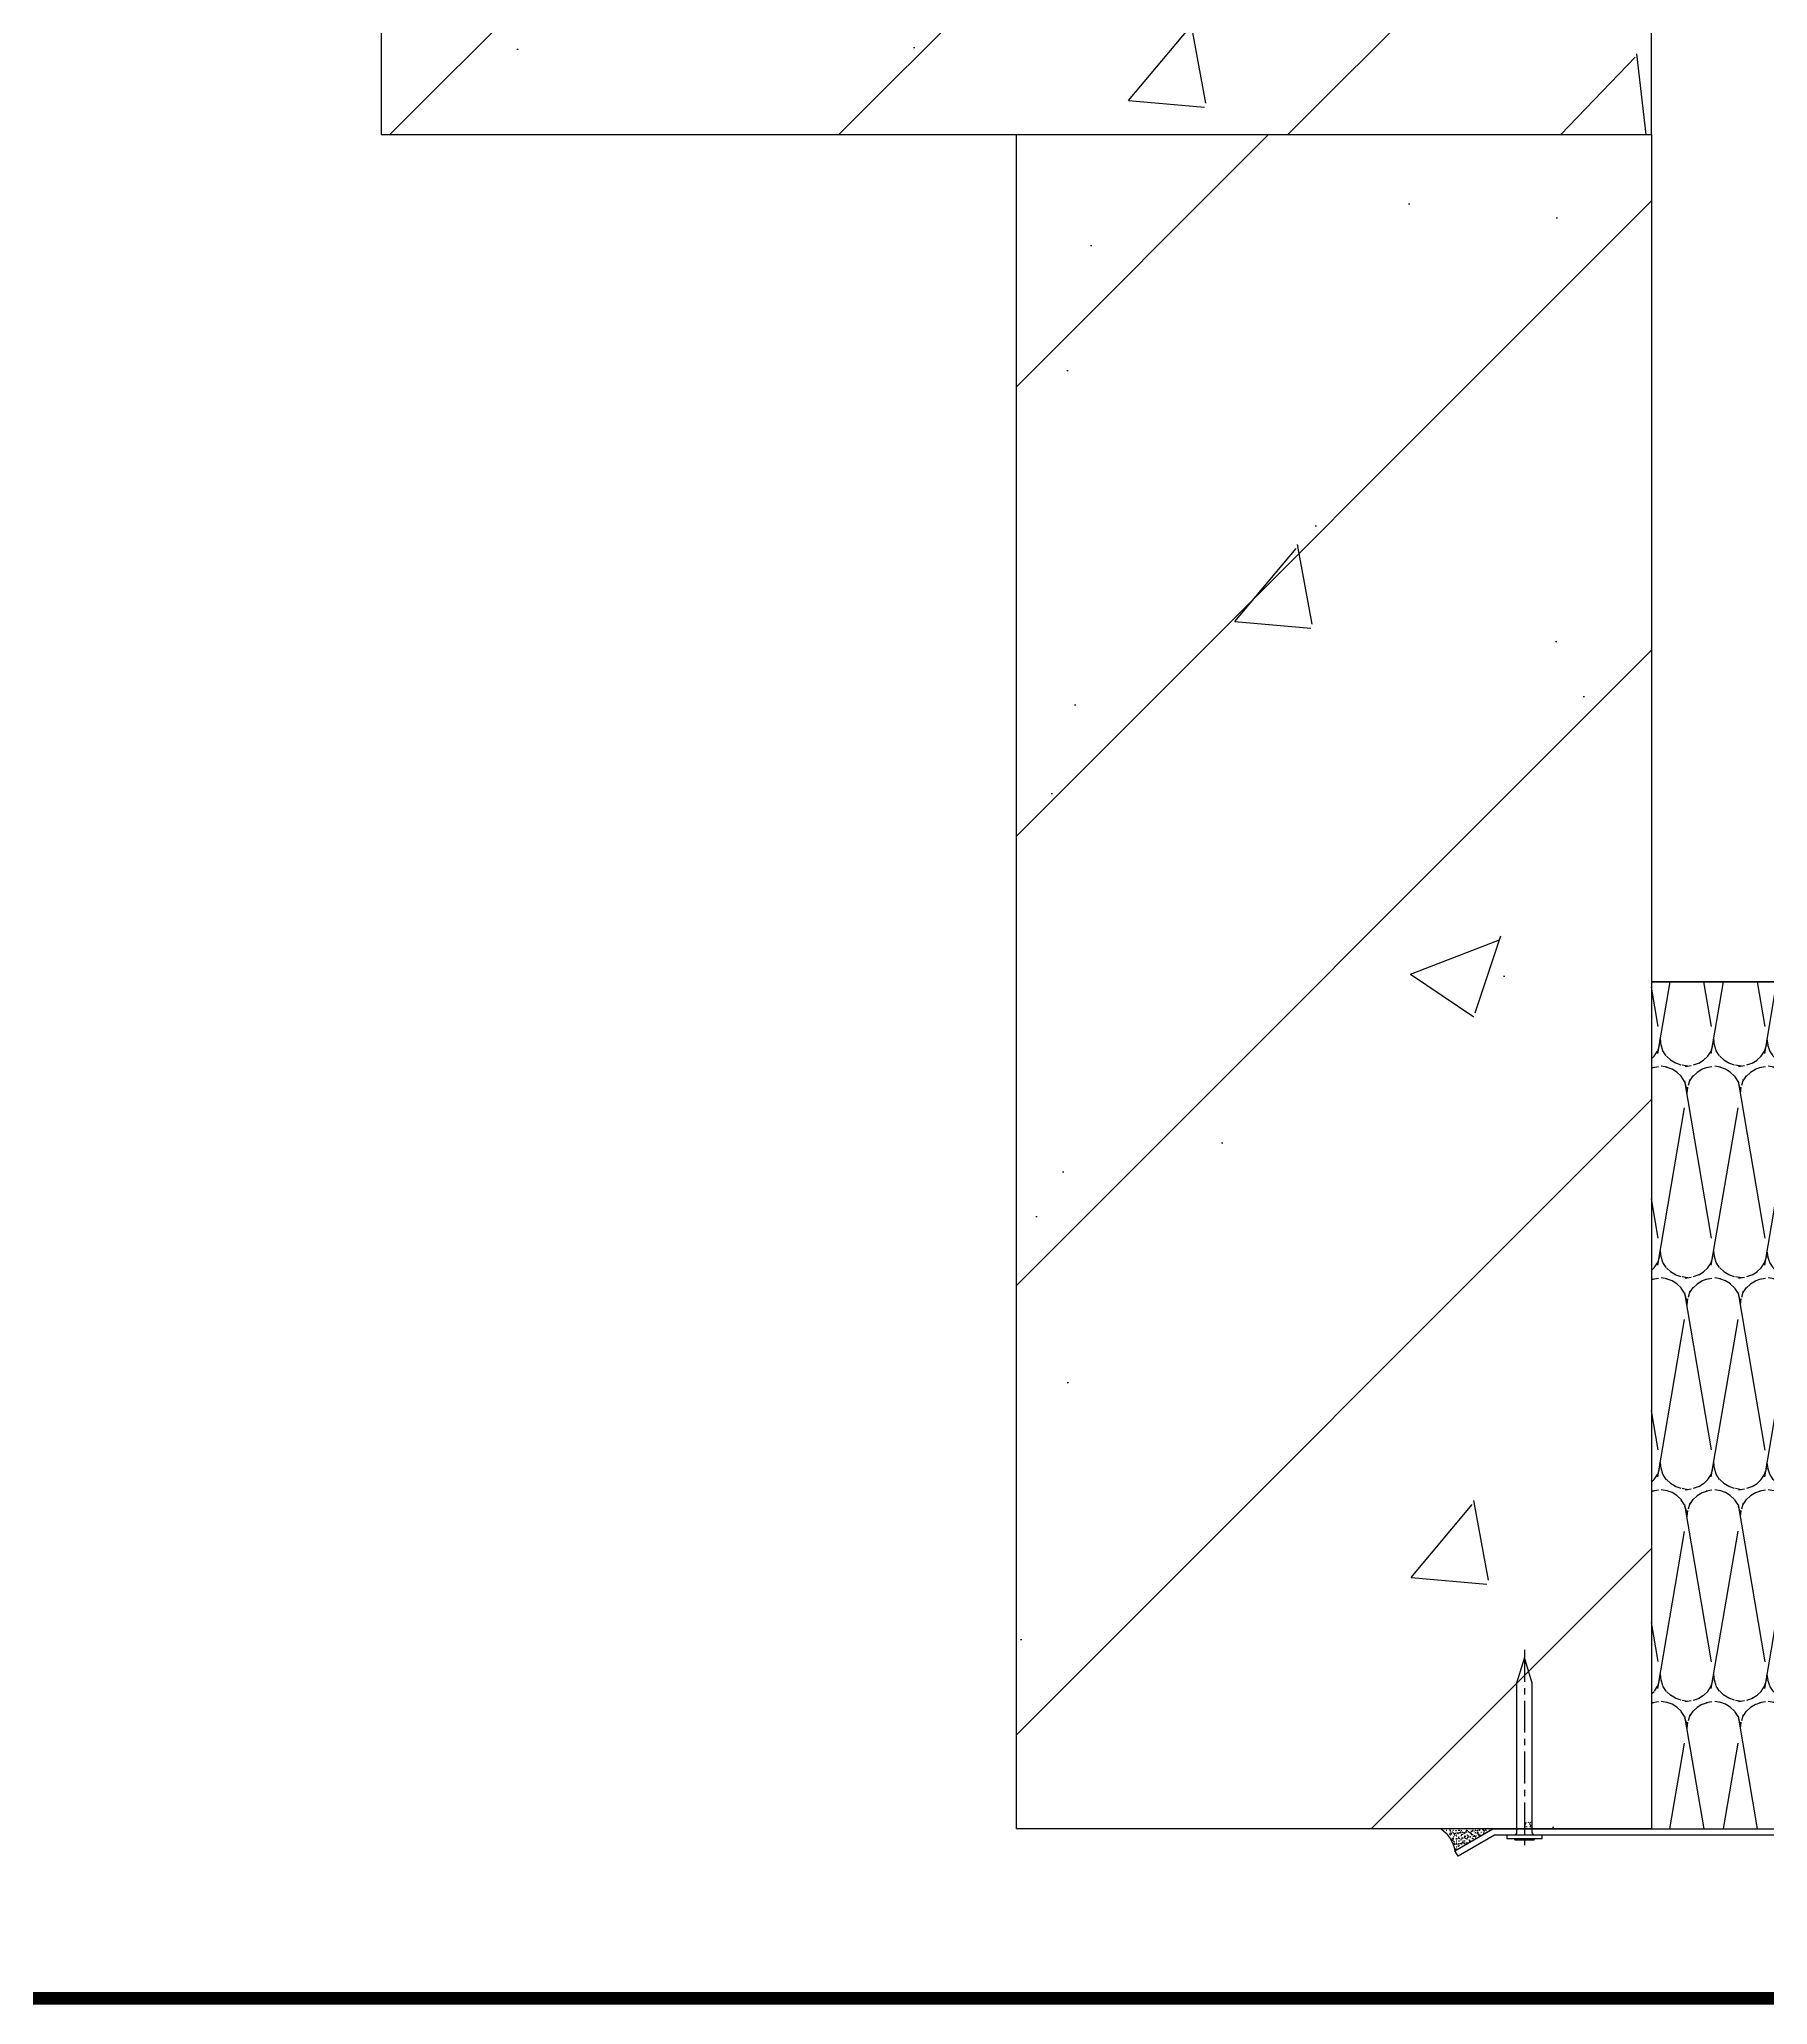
# Model space of a CAD drawing. Extents: x 220580 to 2027826, y -309201 to 71987.
# Drawn here: x 323022.8 to 323431, y -159070.9 to -158606.8 of the extents above; entities that cross this region are included whole.
import ezdxf
from ezdxf.enums import TextEntityAlignment as Align

# ---------------------------------------------------------------- set-up
doc = ezdxf.new("R2010")
doc.units = 0
doc.linetypes.add('ZN-CENTER', pattern=[2, 1.25, -0.25, 0.25, -0.25])
doc.linetypes.add('ZN-DASH', pattern=[0.35, 0.25, -0.1])
for name, color, linetype in [('!ZN1-填充-8', 8, 'Continuous'), ('!ZN3-不锈钢板幕墙-7', 7, 'Continuous'), ('!ZN4-辅助材料-1', 1, 'Continuous'), ('!ZN4-配件-11', 11, 'Continuous'), ('20剖面图$0$A-SFCE', 30, 'Continuous'), ('20剖面图$0$AS-COLN', 6, 'Continuous'), ('20剖面图$0$PUB_HATCH', 8, 'Continuous')]:
    doc.layers.add(name, color=color, linetype=linetype)
doc.styles.add('DHTEXT-1', font='ROMANS.shx', dxfattribs={"width": 0.7, "bigfont": 'CHINESE.shx'})

# ---------------------------------------------------------------- blocks, each defined once
blk = doc.blocks.new('*U1916')
at = {"color": 0, "linetype": 'ZN-CENTER', "ltscale": 6}
blk.add_line((43.75691669705304, 4.925789506012574e-14), (-2.334210881697629, 5.329070518200751e-14), dxfattribs=at)
at = {"linetype": 'ByBlock', "ltscale": 10}
for p, q in [((-1.099999999999767, 2.281819537641123), (-1.099999999999767, -2.281819537642608)), ((-0.9499999999997897, 2.326965969312877), (-0.9499999999997897, -2.326965969314362)), ((-0.7999999999997556, 4.200000000000042), (-0.7999999999997556, -4.20000000000147)), ((-1.335820343228988e-12, 4.200000000000042), (-0.7999999999997556, 4.200000000000042)), ((1.335820343228988e-12, -4.199999999999935), (-1.335820343228988e-12, 4.200000000000042)), ((-0.7999999999997556, -4.20000000000147), (1.335820343228988e-12, -4.199999999999935))]:
    blk.add_line(p, q, dxfattribs=at)
blk.add_lwpolyline([(0, -2.522000000000165, -0.414213562373095), (0.6719999999999402, -1.849999999999969), (35.87027027027045, -1.849999999999973), (42, 4.925789506012574e-14), (35.87027027027045, 1.850000000000072), (0.6719999999999402, 1.850000000000076, -0.414213562373095), (0, 2.521999999999476)], format="xyb", dxfattribs=at)
for centre, start, end in [((-1.117211323007012, 2.610766877386478), 272.9951230191359, 344.3665125859252), ((-1.117211323007012, -2.610766877387963), 15.63348741407401, 87.00487698086415)]:
    blk.add_arc(centre, 0.329397301089755, start, end, dxfattribs=at)
at = {"layer": 'Defpoints', "color": 0, "ltscale": 10, "style": 'DHTEXT-1', "width": 0.7}
blk.add_text('3.7', height=1.125, rotation=90, dxfattribs=at).set_placement((3.092591720855712, -0.9336714974895588), align=Align.CENTER)
blk = doc.blocks.new('20250828170426')
at = {"layer": '!ZN1-填充-8', "ltscale": 20}
h = blk.add_hatch(dxfattribs=at)
h.set_pattern_fill('防火棉', color=256, scale=0.505)
h.set_pattern_definition([(99.64827059999992, (-236.3125139715266, 6306.426600592211), (-25.2499998337009, 149.9540095495376), [37.66422239299981, -2598.831302999988]), (97.19770699999998, (-230.0000144765363, 6343.55806959921), (-12.6249998885987, 49.98466956140777), [1.43947691165, -99.32390499999998]), (106.418857, (-230.1803715905407, 6344.986203034234), (-75.7499963823328, 249.9233503514598), [1.4888471307, -311.16904665]), (123.292959, (-230.6012049070559, 6346.414336469228), (-63.12499811428338, 99.96934030710104), [1.423791177349993, -297.5723559499983]), (137.02891, (-231.3827525525121, 6347.60444764822), (-50.49999978327227, 49.98466982494914), [1.3967841763, -291.92789015]), (147.989097, (-232.404776350013, 6348.556536621734), (-164.1249984290412, 99.9693411803067), [1.3470907623, -281.54196925]), (161.002609, (-233.5470382740605, 6349.270603339246), (-138.8749994184182, 49.98467020773887), [1.4623894737, -305.63939765]), (170.23292, (-234.9297763500363, 6349.746647800726), (-277.7499989489697, 49.98467209331709), [1.403074915849993, -293.2426525999983]), (9.76707954, (-237.69525245158, 6349.746647800726), (277.7499993494156, 49.98466986837402), [1.40307491585, -293.2426526]), (18.9973908, (-239.0779904265655, 6349.270603339246), (138.8749995928976, 49.9846697229737), [1.462389473699993, -305.6393976499983]), (32.01090240000001, (-240.2202524515451, 6348.556536621734), (164.124999467887, 99.96933947444012), [1.3470907623, -281.54196925]), (42.9710899, (-241.2422759965411, 6347.60444764822), (50.49999987051199, 49.98466973680999), [1.3967841763, -291.92789015]), (56.70704010000001, (-242.0238235915313, 6346.414336469228), (63.12499965504991, 99.96933933494022), [1.42379117735, -297.57235595]), (73.5811422, (-242.4446572615416, 6344.986203034234), (75.74999985254482, 249.9233492995), [1.4888471307, -311.16904665]), (82.80229290000001, (-242.6250139715266, 6343.55806959921), (12.62499977543023, 49.98466956468227), [1.43947691165, -99.323905]), (80.35172929999999, (-236.3125139715266, 6306.426600592211), (25.25000007550582, 149.9540095088535), [37.66422239299978, -2598.831302999986]), (9.76707954, (-242.6250139715266, 6300.000000185217), (277.7499993494156, 49.98466986837402), [1.40307491585, -293.2426526]), (18.9973908, (-241.2422759965411, 6300.238022421021), (151.4999995843212, 49.984669720361), [1.462389473699993, -305.6393976499983]), (32.01090240000001, (-239.8595380215556, 6300.714066897694), (75.74999977160518, 49.9846697519425), [1.3470907623, -281.54196925]), (42.9710899, (-238.7172759965761, 6301.428133610112), (50.49999987051199, 49.98466973680999), [1.3967841763, -291.92789015]), (56.70704010000001, (-237.69525245158, 6302.380222558393), (100.9999996005308, 149.9540092590557), [1.42379117735, -297.57235595]), (73.5811422, (-236.9137048565317, 6303.570333747484), (12.62499990810302, 49.98466961827754), [1.4888471307, -311.16904665]), (82.80229290000001, (-236.4928711865796, 6304.99846717238), (12.62499977543023, 49.98466956468227), [1.43947691165, -99.323905]), (97.19770699999998, (-236.1321572615416, 6304.99846717238), (-12.6249998885987, 49.98466956140777), [1.43947691165, -99.32390499999998]), (106.418857, (-235.7113235915313, 6303.570333747484), (-12.62499922956163, 49.98466978884611), [1.4888471307, -311.16904665]), (123.292959, (-234.9297763500363, 6302.380222558393), (-100.9999972746069, 149.9540108261556), [1.423791177349993, -297.5723559499983]), (137.02891, (-233.9077525525354, 6301.428133610112), (-164.1249992562797, 149.954009434235), [1.3967841763, -291.92789015]), (147.989097, (-232.7654906285461, 6300.714066897694), (-75.74999925619764, 49.98467053234825), [1.3470907623, -281.54196925]), (161.002609, (-231.3827525525121, 6300.238022421021), (-151.4999994098418, 49.98467024919572), [1.4623894737, -305.63939765]), (170.23292, (-230.0000144765363, 6300.000000185217), (-277.7499989489697, 49.98467209331709), [1.403074915849993, -293.2426525999983])])
h.paths.add_polyline_path([(-499.9999976770487, 6300.000000185217), (-334.3367708785809, 6300.000000185217), (-282.00178842881, 6300.000000185217), (-282.0000144891092, 6500.000000185246), (-499.9999976770487, 6500.000000185246)])
at = {"layer": '!ZN1-填充-8'}
h = blk.add_hatch(dxfattribs=at)
h.set_pattern_fill('AR-SAND', color=256, scale=0.5, style=0)
h.set_pattern_definition([(37.50000000000001, (-529.9999047003221, 6300.000000183354), (-0.03149667905480408, 0.9634118845065793), [0, -0.76, 0, -0.85, 0, -0.8125]), (7.499999999999999, (-529.9999047003221, 6300.000000183354), (0.8848883526338636, 1.41107303261487), [0, -0.41, 0, -0.685, 0, -0.2625]), (327.5, (-530.6149047003128, 6300.000000183354), (1.557070930875748, 0.002829526768482249), [0, -0.25, 0, -0.9, 0, -1.175]), (317.5, (-530.6149047003128, 6300.000000183354), (1.503063302286147, 0.4388377824671246), [0, -0.125, 0, -0.59, 0, -0.675])])
edge = h.paths.add_edge_path()
edge.add_line((-548.7470168774598, 6300.000000183354), (-537.4999146843038, 6300.00000018334))
edge.add_line((-537.4999146843329, 6300.000000183354), (-546.4386296912708, 6294.83923066788))
edge.add_ellipse((-556.669049369928, 6293.359863496735), major_axis=(-7.309241206491246, 7.309241206491248), ratio=0.9999999999978988, start_angle=233.2282055617725, end_angle=264.9692674028663)
at = {"layer": '20剖面图$0$PUB_HATCH'}
h = blk.add_hatch(dxfattribs=at)
h.set_pattern_fill('钢筋混凝土', color=256, scale=30, style=0)
h.set_pattern_definition([(45, (1530822.114280318, -568207.4520265325), (-53.03300858899107, 53.03300858899107), []), (49.99999999999999, (1530822.114280318, -568207.4520265325), (215.178054780226, -18.82564049477853), [22.5, -247.5]), (355, (1530822.114280318, -568207.4520265325), (-41.6254000839, 225.6576401100035), [18, -198]), (100.4514, (1530840.045784318, -568209.0208285325), (173.5528145142065, 206.8318626182861), [19.122057, -210.3426336]), (46.18420000000001, (1530822.114280318, -568147.4520265325), (320.1723145876933, -49.65570429870542), [33.75, -371.25]), (96.6356, (1530848.795303818, -568151.5900186324), (280.398811664611, 292.2353612701325), [28.6830864, -315.5139]), (351.1842, (1530822.114280318, -568147.4520265325), (280.3985835400882, 292.2355802775974), [27, -297]), (21, (1530852.114280318, -568162.4520265325), (179.0721156355385, -120.7856671996016), [22.5, -247.5]), (326.0000000000001, (1530852.114280318, -568162.4520265325), (72.99459957647451, 217.5450135140559), [18, -198]), (71.4514, (1530867.036950218, -568172.5175083324), (252.066788574447, 96.75914901298572), [19.122057, -210.3426336]), (37.50000000000001, (1530822.114280318, -568207.4520265325), (3.647956595187201, 99.86815614939344), [0, -195.6, 0, -201, 0, -198.75]), (7.499999999999999, (1530822.114280318, -568207.4520265325), (78.92086123264458, 118.3235135647081), [0, -114.6, 0, -191.1, 0, -75.75]), (327.5, (1530755.214280318, -568207.4520265325), (160.1467308517227, -6.766461520313927), [0, -75, 0, -234, 0, -310.5]), (317.5, (1530725.214280318, -568207.4520265325), (174.9558508027159, 30.03149469969532), [0, -97.5, 0, -155.4, 0, -220.5])])
h.paths.add_polyline_path([(-799.9999975706451, 6700.000000183354), (-499.9999976770487, 6700.000000183354), (-499.9999976796098, 7500.000014725374), (-799.9999976796098, 7500.000014725374)])
h = blk.add_hatch(dxfattribs=at)
h.set_pattern_fill('钢筋混凝土', color=256, scale=30, style=0)
h.set_pattern_definition([(45, (1530972.114280321, -569007.4520263413), (-53.03300858899107, 53.03300858899107), []), (49.99999999999999, (1530972.114280321, -569007.4520263413), (215.178054780226, -18.82564049477853), [22.5, -247.5]), (355, (1530972.114280321, -569007.4520263413), (-41.6254000839, 225.6576401100035), [18, -198]), (100.4514, (1530990.045784321, -569009.0208283414), (173.5528145142065, 206.8318626182861), [19.122057, -210.3426336]), (46.18420000000001, (1530972.114280321, -568947.4520263413), (320.1723145876933, -49.65570429870542), [33.75, -371.25]), (96.6356, (1530998.795303821, -568951.5900184412), (280.398811664611, 292.2353612701325), [28.6830864, -315.5139]), (351.1842, (1530972.114280321, -568947.4520263413), (280.3985835400882, 292.2355802775974), [27, -297]), (21, (1531002.114280321, -568962.4520263413), (179.0721156355385, -120.7856671996016), [22.5, -247.5]), (326.0000000000001, (1531002.114280321, -568962.4520263413), (72.99459957647451, 217.5450135140559), [18, -198]), (71.4514, (1531017.036950221, -568972.5175081412), (252.066788574447, 96.75914901298572), [19.122057, -210.3426336]), (37.50000000000001, (1530972.114280321, -569007.4520263413), (3.647956595187201, 99.86815614939344), [0, -195.6, 0, -201, 0, -198.75]), (7.499999999999999, (1530972.114280321, -569007.4520263413), (78.92086123264458, 118.3235135647081), [0, -114.6, 0, -191.1, 0, -75.75]), (327.5, (1530905.214280321, -569007.4520263413), (160.1467308517227, -6.766461520313927), [0, -75, 0, -234, 0, -310.5]), (317.5, (1530875.214280321, -569007.4520263413), (174.9558508027159, 30.03149469969532), [0, -97.5, 0, -155.4, 0, -220.5])])
h.paths.add_polyline_path([(-649.9999976232066, 6300.000000183354), (-499.9999977308908, 6300.000000183354), (-499.9999976783292, 6700.000014916528), (-649.9999976770487, 6700.000014916528)])
at = {"layer": '!ZN1-填充-8'}
blk.add_lwpolyline([(-499.9999976770487, 6300.000000185217), (-282.0000144891092, 6300.000000185217), (-282.0000144891092, 6500.000000185246), (-499.9999976770487, 6500.000000185246)], close=True, dxfattribs=at)
at = {"layer": '!ZN3-不锈钢板幕墙-7', "ltscale": 4}
blk.add_lwpolyline([(-501.4999976770487, 6298.500000185217), (-501.4999976770487, 6298.500000183354), (-537.0979908956215, 6298.500000183354), (-545.6886296912562, 6293.540192562214), (-546.4386296912562, 6294.839230667887), (-537.4999146843329, 6300.000000183354), (-499.9999976770487, 6300.000000183354), (-499.9999976770487, 6300.000000185217), (-335.4000144890742, 6300.000000184576), (-335.4000144891324, 6285.206497048319), (-340.5607840045705, 6276.267782041396), (-341.8598221102729, 6277.017782041396), (-336.9000144891324, 6285.608420836972), (-336.9000144890742, 6298.500000184576)], close=True, dxfattribs=at)
at = {"layer": '!ZN4-辅助材料-1', "ltscale": 4}
blk.add_line((-499.9999976770487, 6500.000000185217), (-282.0000144891092, 6500.000000185246), dxfattribs=at)
blk.add_lwpolyline([(-546.4386296912562, 6294.839230667887), (-537.4999146843329, 6300.000000183354), (-537.4999146843329, 6300.000000183354), (-549.7064115480753, 6300.000000183354, -0.1983726770642686), (-546.4386296912562, 6294.839230667858)], format="xyb", dxfattribs=at)
at = {"color": 4, "linetype": 'ZN-DASH', "ltscale": 30, "const_width": 3}
blk.add_lwpolyline([(-344.4000144887832, 6273.46876713977), (-344.4000144887832, 6259.999999977183), (-1926.314078056719, 6259.999999977183)], dxfattribs=at)
at = {"layer": '20剖面图$0$AS-COLN'}
for p, q in [((-499.9999976770487, 6700.000000183354), (-499.9999976796098, 7500.000014725374)), ((-799.9999975373503, 7129.999999989406), (-799.9999975706451, 6700.000000183354)), ((-799.9999975706451, 6700.000000183354), (-499.9999976770487, 6700.000000183354))]:
    blk.add_line(p, q, dxfattribs=at)
blk.add_lwpolyline([(-649.9999976770487, 6700.000000183354), (-499.9999976770487, 6700.000000183354), (-499.9999976770487, 6300.000000183354), (-649.9999976770487, 6300.000000183354)], close=True, dxfattribs=at)
at = {"layer": '!ZN4-配件-11', "color": 1, "rotation": 90}
blk.add_blockref('*U1916', (-529.9999976770487, 6298.500000183354), dxfattribs=at)

msp = doc.modelspace()

# ---------------------------------------------------------------- block references
at = {"layer": '20剖面图$0$A-SFCE', "ltscale": 40}
msp.add_blockref('20250828170426', (323903.5645583125, -165329.3509701817), dxfattribs=at)

doc.saveas('drawing.dxf')
